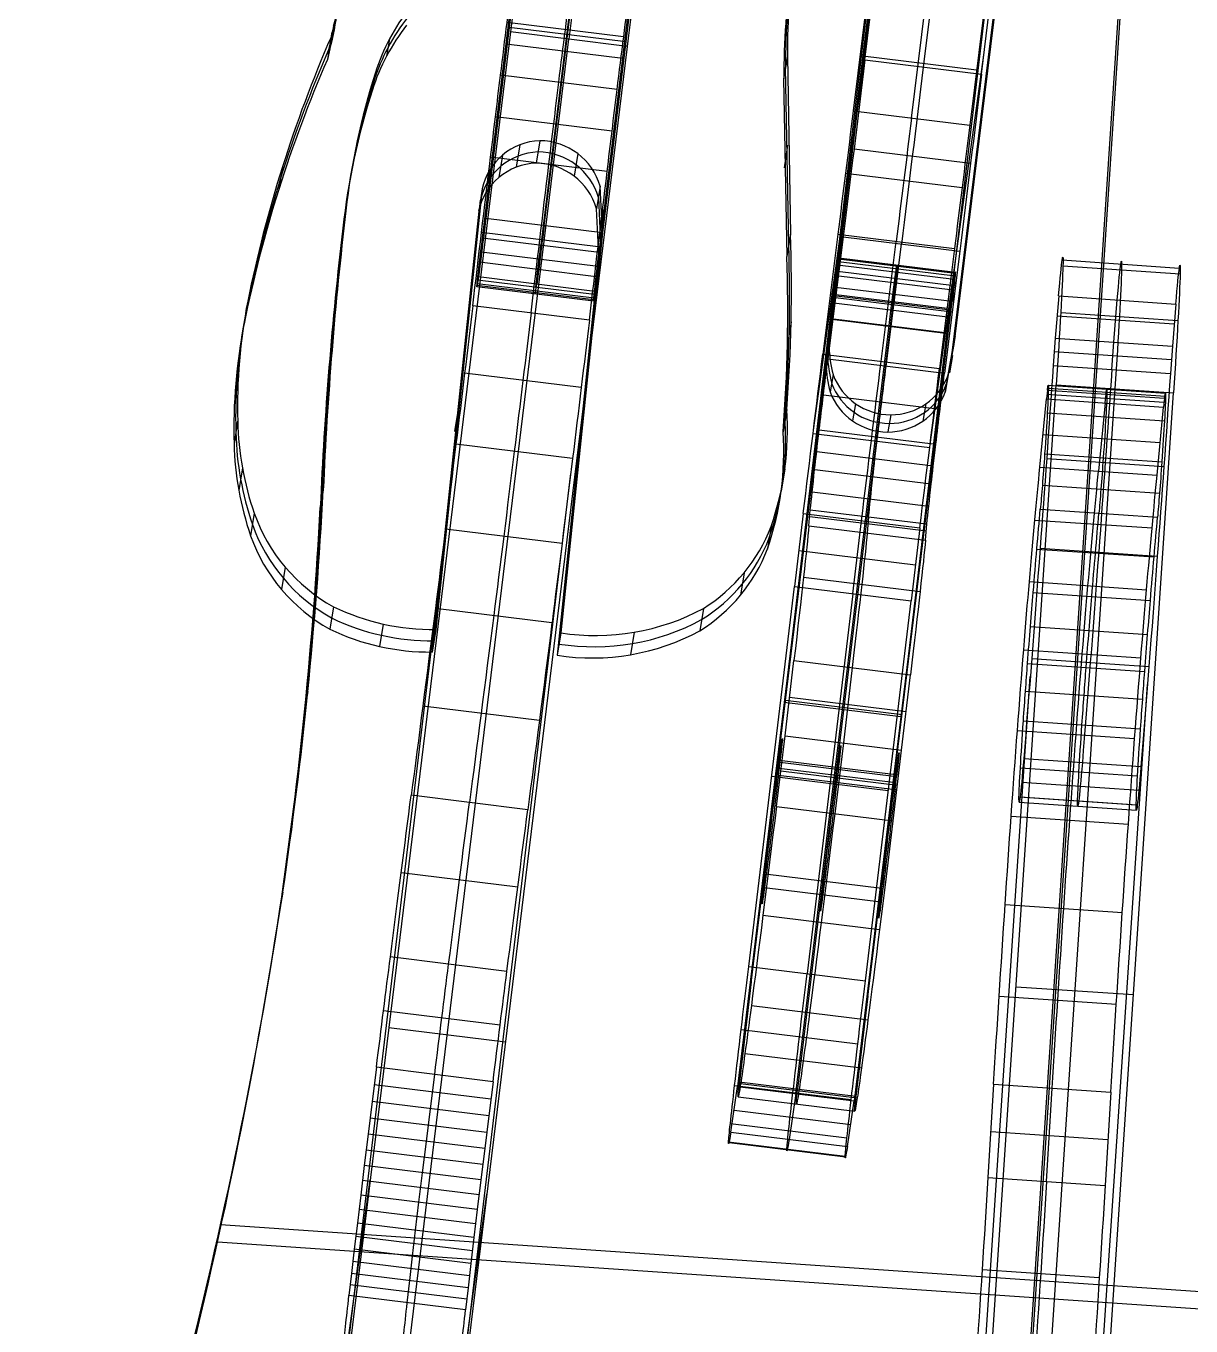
# Model space of a CAD drawing. Extents: x 14 to 133, y -39 to 144.
# Drawn here: x 54.69 to 74.52, y 70.88 to 93.02 of the extents above; entities that cross this region are included whole.
import ezdxf

# ---------------------------------------------------------------- set-up
doc = ezdxf.new("R2010")
doc.units = 0
doc.header["$MEASUREMENT"] = 0
doc.layers.add('LAYER_1', color=255, linetype='CONTINUOUS')

msp = doc.modelspace()

# ---------------------------------------------------------------- linework, layer by layer
at = {"layer": 'LAYER_1', "color": 9}
for p, q in [((63.313, 96.261, 64.83), (62.518, 89.743, 66.016)), ((63.313, 96.261, 64.83), (62.518, 89.743, 66.016)), ((63.51, 89.62, 66.009), (64.306, 96.139, 64.822)), ((62.461, 89.409, 63.945), (63.268, 96.021, 62.73)), ((62.461, 89.409, 63.945), (63.268, 96.021, 62.73)), ((64.26, 95.899, 62.723), (63.454, 89.287, 63.937)), ((65.298, 96.016, 64.815), (64.503, 89.498, 66.001)), ((65.298, 96.016, 64.815), (64.503, 89.498, 66.001)), ((64.446, 89.164, 63.93), (65.253, 95.776, 62.715)), ((64.446, 89.164, 63.93), (65.253, 95.776, 62.715)), ((69.294, 95.777, 64.617), (67.716, 82.476, 71.454)), ((71.279, 95.534, 64.602), (69.701, 82.233, 71.439)), ((71.643, 67.837, 75.604), (73.44, 95.057, 71.512)), ((68.971, 92.442, 75.789), (69.253, 94.773, 75.269)), ((68.971, 92.442, 75.789), (69.253, 94.773, 75.269)), ((71.592, 67.543, 73.626), (73.388, 94.763, 69.534)), ((70.246, 94.651, 75.261), (69.964, 92.32, 75.782)), ((71.343, 94.604, 70.622), (70.484, 87.599, 71.686)), ((70.51, 87.746, 72.674), (71.369, 94.751, 71.611)), ((70.51, 87.746, 72.674), (71.369, 94.751, 71.611)), ((69.183, 94.427, 71.716), (68.406, 88.026, 72.687)), ((69.183, 94.427, 71.716), (68.406, 88.026, 72.687)), ((70.458, 87.452, 70.697), (71.317, 94.457, 69.633)), ((70.458, 87.452, 70.697), (71.317, 94.457, 69.633)), ((70.957, 92.199, 75.774), (71.238, 94.53, 75.253)), ((70.957, 92.199, 75.774), (71.238, 94.53, 75.253)), ((69.132, 94.134, 69.738), (68.355, 87.732, 70.71)), ((69.132, 94.134, 69.738), (68.355, 87.732, 70.71)), ((68.38, 87.879, 71.699), (69.158, 94.28, 70.727)), ((69.003, 93.457, 63.832), (68.773, 91.575, 63.855)), ((69.003, 93.457, 63.832), (68.773, 91.575, 63.855)), ((69.765, 91.453, 63.847), (69.996, 93.335, 63.824)), ((70.988, 93.213, 63.817), (70.758, 91.332, 63.839)), ((70.988, 93.213, 63.817), (70.758, 91.332, 63.839)), ((59.926, 93.015, 65.461), (59.863, 92.633, 63.499)), ((59.926, 93.015, 65.461), (59.863, 92.633, 63.499)), ((59.926, 93.015, 65.461), (59.883, 92.833, 65.498)), ((59.926, 93.015, 65.461), (59.883, 92.833, 65.498)), ((64.864, 92.836, 59.374), (62.879, 93.081, 59.389)), ((62.916, 93.002, 65.423), (64.901, 92.757, 65.408)), ((62.939, 92.919, 69.785), (58.795, 59.003, 75.228)), ((62.939, 92.919, 69.785), (58.795, 59.003, 75.228)), ((59.787, 58.881, 75.22), (63.931, 92.797, 69.778)), ((59.883, 92.833, 65.498), (59.821, 92.451, 63.535)), ((59.883, 92.833, 65.498), (59.821, 92.451, 63.535)), ((59.842, 92.542, 63.517), (59.904, 92.924, 65.479)), ((59.852, 92.642, 64.517), (59.894, 92.824, 64.48)), ((60.879, 92.803, 72.173), (60.828, 92.509, 70.195)), ((64.924, 92.674, 69.77), (62.939, 92.919, 69.785)), ((64.924, 92.674, 69.77), (62.939, 92.919, 69.785)), ((68.096, 86.139, 62.531), (69.016, 92.811, 75.723)), ((59.863, 92.633, 63.499), (59.821, 92.451, 63.535)), ((59.863, 92.633, 63.499), (59.821, 92.451, 63.535)), ((64.924, 92.674, 69.77), (60.78, 58.758, 75.212)), ((64.924, 92.674, 69.77), (60.78, 58.758, 75.212)), ((62.864, 92.715, 63.338), (64.849, 92.47, 63.322)), ((70.081, 85.896, 62.516), (71.001, 92.567, 75.707)), ((67.651, 92.503, 65.316), (67.588, 92.121, 63.354)), ((67.651, 92.503, 65.316), (67.588, 92.121, 63.354)), ((67.651, 92.503, 65.316), (67.706, 89.478, 65.904)), ((67.651, 92.503, 65.316), (67.706, 89.478, 65.904)), ((68.888, 92.516, 63.843), (70.873, 92.273, 63.828)), ((68.971, 92.442, 75.789), (70.957, 92.199, 75.774)), ((68.971, 92.442, 75.789), (70.957, 92.199, 75.774)), ((60.637, 92.229, 72.265), (60.586, 91.935, 70.287)), ((60.637, 92.229, 72.265), (60.586, 91.935, 70.287)), ((64.753, 91.939, 59.299), (62.768, 92.184, 59.314)), ((64.753, 91.939, 59.299), (62.768, 92.184, 59.314)), ((67.588, 92.121, 63.354), (67.644, 89.096, 63.942)), ((67.588, 92.121, 63.354), (67.644, 89.096, 63.942)), ((67.675, 89.287, 64.923), (67.62, 92.312, 64.335)), ((64.667, 91.231, 59.43), (62.682, 91.476, 59.445)), ((68.773, 91.575, 63.855), (70.758, 91.332, 63.839)), ((68.773, 91.575, 63.855), (70.758, 91.332, 63.839)), ((68.743, 90.933, 70.224), (68.795, 91.227, 72.202)), ((70.888, 90.955, 70.165), (70.939, 91.248, 72.143)), ((60.326, 91.064, 72.446), (60.275, 90.77, 70.468)), ((63.098, 90.996, 65.754), (63.036, 90.614, 63.792)), ((63.436, 91.067, 65.729), (63.373, 90.685, 63.767)), ((63.436, 91.067, 65.729), (63.373, 90.685, 63.767)), ((67.656, 90.99, 65.611), (67.594, 90.608, 63.648)), ((64.583, 90.544, 59.646), (62.599, 90.789, 59.661)), ((64.583, 90.544, 59.646), (62.599, 90.789, 59.661)), ((62.803, 90.822, 65.797), (62.741, 90.44, 63.835)), ((62.803, 90.822, 65.797), (62.741, 90.44, 63.835)), ((64.082, 90.848, 65.752), (64.02, 90.465, 63.789)), ((68.786, 90.926, 75.862), (70.771, 90.683, 75.846)), ((59.055, 90.62, 65.955), (58.993, 90.238, 63.993)), ((62.582, 90.563, 65.855), (62.52, 90.181, 63.892)), ((68.641, 90.515, 63.658), (70.626, 90.271, 63.643)), ((62.458, 90.248, 65.92), (61.665, 82.742, 67.408)), ((62.458, 90.248, 65.92), (61.665, 82.742, 67.408)), ((62.458, 90.248, 65.92), (62.396, 89.865, 63.958)), ((62.458, 90.248, 65.92), (62.396, 89.865, 63.958)), ((64.465, 90.291, 65.848), (64.403, 89.908, 63.886)), ((64.465, 90.291, 65.848), (64.403, 89.908, 63.886)), ((64.503, 89.498, 66.001), (64.465, 90.291, 65.848)), ((64.503, 89.498, 66.001), (64.465, 90.291, 65.848)), ((61.634, 82.551, 66.427), (62.427, 90.056, 64.939)), ((64.441, 89.115, 64.039), (64.403, 89.908, 63.886)), ((64.441, 89.115, 64.039), (64.403, 89.908, 63.886)), ((64.434, 90.099, 64.867), (64.472, 89.307, 65.02)), ((64.52, 89.896, 65.923), (64.458, 89.513, 63.961)), ((60.136, 89.874, 72.628), (60.084, 89.58, 70.65)), ((60.136, 89.874, 72.628), (60.084, 89.58, 70.65)), ((62.396, 89.865, 63.958), (61.603, 82.36, 65.446)), ((62.396, 89.865, 63.958), (61.603, 82.36, 65.446)), ((64.503, 89.498, 66.001), (62.518, 89.743, 66.016)), ((64.503, 89.498, 66.001), (62.518, 89.743, 66.016)), ((64.429, 89.258, 60.191), (62.444, 89.503, 60.206)), ((64.503, 89.498, 66.001), (63.793, 82.687, 67.351)), ((64.503, 89.498, 66.001), (63.793, 82.687, 67.351)), ((64.503, 89.498, 66.001), (64.441, 89.115, 64.039)), ((64.503, 89.498, 66.001), (64.441, 89.115, 64.039)), ((67.706, 89.478, 65.904), (67.644, 89.096, 63.942)), ((67.706, 89.478, 65.904), (67.644, 89.096, 63.942)), ((68.511, 89.474, 63.375), (68.256, 87.43, 62.761)), ((68.511, 89.474, 63.375), (68.256, 87.43, 62.761)), ((68.511, 89.474, 63.375), (70.496, 89.23, 63.36)), ((68.511, 89.474, 63.375), (70.496, 89.23, 63.36)), ((64.446, 89.164, 63.93), (62.461, 89.409, 63.945)), ((64.446, 89.164, 63.93), (62.461, 89.409, 63.945)), ((63.762, 82.495, 66.37), (64.472, 89.307, 65.02)), ((68.601, 89.428, 75.62), (68.341, 87.352, 75)), ((68.601, 89.428, 75.62), (68.341, 87.352, 75)), ((68.601, 89.428, 75.62), (70.586, 89.185, 75.604)), ((68.601, 89.428, 75.62), (70.586, 89.185, 75.604)), ((69.249, 87.308, 62.753), (69.504, 89.352, 63.367)), ((69.334, 87.23, 74.992), (69.593, 89.306, 75.612)), ((70.496, 89.23, 63.36), (70.241, 87.186, 62.746)), ((70.496, 89.23, 63.36), (70.241, 87.186, 62.746)), ((64.396, 88.751, 64.079), (62.411, 88.996, 64.094)), ((64.431, 88.923, 65.905), (62.446, 89.168, 65.921)), ((64.441, 89.115, 64.039), (63.731, 82.304, 65.389)), ((64.441, 89.115, 64.039), (63.731, 82.304, 65.389)), ((68.521, 89.009, 72.009), (70.506, 88.766, 71.994)), ((68.521, 89.009, 72.009), (70.506, 88.766, 71.994)), ((68.522, 89.055, 71.4), (70.507, 88.811, 71.385)), ((68.522, 89.055, 71.4), (70.507, 88.811, 71.385)), ((68.527, 89.074, 71.708), (70.512, 88.831, 71.693)), ((70.586, 89.185, 75.604), (70.326, 87.108, 74.984)), ((70.586, 89.185, 75.604), (70.326, 87.108, 74.984)), ((72.329, 89.036, 69.127), (74.324, 88.899, 69.096)), ((68.504, 88.844, 72.332), (70.489, 88.601, 72.317)), ((68.507, 88.951, 71.11), (70.492, 88.708, 71.095)), ((72.343, 88.937, 70.404), (74.338, 88.8, 70.373)), ((72.343, 88.937, 70.404), (74.338, 88.8, 70.373)), ((62.391, 88.747, 65.514), (62.367, 88.581, 64.971)), ((62.391, 88.747, 65.514), (62.367, 88.581, 64.971)), ((62.367, 88.581, 64.971), (62.376, 88.691, 64.413)), ((62.367, 88.581, 64.971), (62.376, 88.691, 64.413)), ((64.352, 88.357, 64.67), (62.367, 88.602, 64.685)), ((64.352, 88.336, 64.956), (62.367, 88.581, 64.971)), ((64.352, 88.336, 64.956), (62.367, 88.581, 64.971)), ((64.36, 88.386, 65.238), (62.375, 88.631, 65.253)), ((64.361, 88.446, 64.398), (62.376, 88.691, 64.413)), ((64.361, 88.446, 64.398), (62.376, 88.691, 64.413)), ((64.376, 88.502, 65.499), (62.391, 88.747, 65.514)), ((64.376, 88.502, 65.499), (62.391, 88.747, 65.514)), ((63.359, 88.459, 64.963), (63.384, 88.625, 65.506)), ((63.368, 88.569, 64.406), (63.359, 88.459, 64.963)), ((68.406, 88.026, 72.687), (68.473, 88.575, 72.574)), ((68.406, 88.026, 72.687), (68.473, 88.575, 72.574)), ((68.473, 88.575, 72.574), (70.458, 88.332, 72.558)), ((68.473, 88.575, 72.574), (70.458, 88.332, 72.558)), ((68.483, 88.772, 70.86), (70.468, 88.529, 70.845)), ((68.483, 88.772, 70.86), (70.468, 88.529, 70.845)), ((58.464, 88.334, 66.42), (58.402, 87.951, 64.458)), ((58.464, 88.334, 66.42), (58.402, 87.951, 64.458)), ((64.376, 88.502, 65.499), (64.352, 88.336, 64.956)), ((64.376, 88.502, 65.499), (64.352, 88.336, 64.956)), ((64.352, 88.336, 64.956), (64.361, 88.446, 64.398)), ((64.352, 88.336, 64.956), (64.361, 88.446, 64.398)), ((68.384, 88.457, 63.05), (70.369, 88.214, 63.034)), ((68.44, 88.43, 70.649), (70.425, 88.187, 70.634)), ((68.472, 88.397, 75.286), (70.457, 88.154, 75.271)), ((69.465, 88.454, 72.566), (69.399, 87.904, 72.68)), ((70.391, 87.783, 72.672), (70.458, 88.332, 72.558)), ((70.391, 87.783, 72.672), (70.458, 88.332, 72.558)), ((72.27, 88.423, 68.004), (72.212, 87.705, 67.487)), ((72.27, 88.423, 68.004), (72.212, 87.705, 67.487)), ((72.27, 88.423, 68.004), (74.265, 88.286, 67.973)), ((72.27, 88.423, 68.004), (74.265, 88.286, 67.973)), ((73.21, 87.637, 67.471), (73.267, 88.355, 67.988)), ((64.28, 88.012, 60.824), (62.295, 88.257, 60.84)), ((64.28, 88.012, 60.824), (62.295, 88.257, 60.84)), ((68.44, 88.305, 72.651), (70.425, 88.062, 72.635)), ((72.306, 88.141, 71.493), (74.301, 88.004, 71.462)), ((74.265, 88.286, 67.973), (74.208, 87.569, 67.455)), ((74.265, 88.286, 67.973), (74.208, 87.569, 67.455)), ((68.391, 88.042, 70.548), (66.804, 74.96, 72.677)), ((68.391, 88.042, 70.548), (66.804, 74.96, 72.677)), ((66.83, 75.041, 74.658), (68.406, 88.026, 72.687)), ((66.83, 75.041, 74.658), (68.406, 88.026, 72.687)), ((67.715, 87.983, 66.195), (67.653, 87.601, 64.233)), ((67.797, 74.839, 72.669), (69.384, 87.92, 70.54)), ((69.399, 87.904, 72.68), (67.822, 74.919, 74.65)), ((68.406, 88.026, 72.687), (68.355, 87.732, 70.71)), ((68.406, 88.026, 72.687), (68.355, 87.732, 70.71)), ((68.391, 88.042, 70.548), (70.377, 87.798, 70.533)), ((68.391, 88.042, 70.548), (70.377, 87.798, 70.533)), ((68.406, 88.026, 72.687), (70.391, 87.783, 72.672)), ((68.406, 88.026, 72.687), (70.391, 87.783, 72.672)), ((72.242, 88.084, 67.717), (74.237, 87.948, 67.686)), ((70.377, 87.798, 70.533), (68.79, 74.717, 72.662)), ((70.377, 87.798, 70.533), (68.79, 74.717, 72.662)), ((68.815, 74.798, 74.643), (70.391, 87.783, 72.672)), ((68.815, 74.798, 74.643), (70.391, 87.783, 72.672)), ((70.389, 87.079, 72.777), (70.51, 87.746, 72.674)), ((70.389, 87.079, 72.777), (70.51, 87.746, 72.674)), ((70.51, 87.746, 72.674), (70.458, 87.452, 70.697)), ((70.51, 87.746, 72.674), (70.458, 87.452, 70.697)), ((72.212, 87.705, 67.487), (72.178, 87.24, 67.289)), ((72.212, 87.705, 67.487), (72.178, 87.24, 67.289)), ((72.212, 87.705, 67.487), (74.208, 87.569, 67.455)), ((72.212, 87.705, 67.487), (74.208, 87.569, 67.455)), ((59.899, 87.498, 72.987), (59.848, 87.205, 71.009)), ((68.361, 87.553, 72.759), (68.31, 87.26, 70.781)), ((70.337, 86.785, 70.799), (70.458, 87.452, 70.697)), ((70.337, 86.785, 70.799), (70.458, 87.452, 70.697)), ((70.484, 87.599, 71.686), (70.363, 86.932, 71.788)), ((74.19, 87.336, 67.356), (72.195, 87.472, 67.388)), ((73.175, 87.172, 67.273), (73.21, 87.637, 67.471)), ((74.208, 87.569, 67.455), (74.173, 87.104, 67.257)), ((74.208, 87.569, 67.455), (74.173, 87.104, 67.257)), ((58.322, 87.317, 66.622), (58.26, 86.934, 64.66)), ((68.256, 87.43, 62.761), (70.241, 87.186, 62.746)), ((68.256, 87.43, 62.761), (70.241, 87.186, 62.746)), ((68.341, 87.352, 75), (70.326, 87.108, 74.984)), ((68.341, 87.352, 75), (70.326, 87.108, 74.984)), ((70.463, 87.41, 72.726), (70.412, 87.116, 70.748)), ((72.178, 87.24, 67.289), (74.173, 87.104, 67.257)), ((72.178, 87.24, 67.289), (74.173, 87.104, 67.257)), ((64.142, 86.863, 61.275), (62.157, 87.108, 61.29)), ((68.431, 87.083, 72.827), (68.38, 86.789, 70.849)), ((68.431, 87.083, 72.827), (68.38, 86.789, 70.849)), ((70.389, 87.079, 72.777), (70.337, 86.785, 70.799)), ((70.389, 87.079, 72.777), (70.337, 86.785, 70.799)), ((70.863, 66.415, 74.19), (72.23, 86.908, 72.036)), ((70.863, 66.415, 74.19), (72.23, 86.908, 72.036)), ((73.227, 86.84, 72.021), (71.861, 66.346, 74.175)), ((72.078, 86.82, 62.812), (72.062, 86.669, 62.441)), ((72.078, 86.82, 62.812), (72.062, 86.669, 62.441)), ((72.078, 86.82, 62.812), (74.073, 86.684, 62.781)), ((72.078, 86.82, 62.812), (74.073, 86.684, 62.781)), ((72.091, 86.905, 63.282), (74.086, 86.769, 63.25)), ((72.095, 86.854, 63.756), (74.09, 86.717, 63.725)), ((72.095, 86.854, 63.756), (74.09, 86.717, 63.725)), ((72.23, 86.908, 72.036), (74.225, 86.771, 72.005)), ((72.23, 86.908, 72.036), (74.225, 86.771, 72.005)), ((68.266, 86.738, 74.948), (70.251, 86.495, 74.933)), ((68.812, 86.589, 72.89), (68.761, 86.295, 70.913)), ((70.009, 86.586, 72.86), (69.957, 86.293, 70.882)), ((71.95, 85.505, 60.42), (72.062, 86.669, 62.441)), ((71.95, 85.505, 60.42), (72.062, 86.669, 62.441)), ((72.062, 86.669, 62.441), (74.057, 86.532, 62.41)), ((72.062, 86.669, 62.441), (74.057, 86.532, 62.41)), ((74.065, 86.608, 62.595), (72.07, 86.745, 62.627)), ((72.858, 66.278, 74.159), (74.225, 86.771, 72.005)), ((72.858, 66.278, 74.159), (74.225, 86.771, 72.005)), ((73.059, 86.601, 62.426), (72.948, 85.437, 60.404)), ((73.059, 86.601, 62.426), (73.076, 86.752, 62.796)), ((74.073, 86.684, 62.781), (74.057, 86.532, 62.41)), ((74.073, 86.684, 62.781), (74.057, 86.532, 62.41)), ((62.049, 86.496, 66.664), (61.986, 86.114, 64.702)), ((67.641, 86.49, 66.488), (67.579, 86.108, 64.526)), ((67.641, 86.49, 66.488), (67.579, 86.108, 64.526)), ((69.411, 86.401, 72.903), (69.359, 86.107, 70.925)), ((69.411, 86.401, 72.903), (69.359, 86.107, 70.925)), ((72.076, 86.435, 64.355), (74.071, 86.299, 64.324)), ((73.945, 85.369, 60.389), (74.057, 86.532, 62.41)), ((73.945, 85.369, 60.389), (74.057, 86.532, 62.41)), ((58.293, 86.29, 66.823), (58.231, 85.907, 64.861)), ((58.293, 86.29, 66.823), (58.231, 85.907, 64.861)), ((68.194, 86.145, 75.113), (70.179, 85.902, 75.098)), ((68.194, 86.145, 75.113), (70.179, 85.902, 75.098)), ((63.994, 85.653, 61.516), (62.009, 85.898, 61.531)), ((63.994, 85.653, 61.516), (62.009, 85.898, 61.531)), ((64.086, 85.71, 64.714), (64.148, 86.092, 66.676)), ((68.089, 86.083, 62.526), (70.074, 85.84, 62.511)), ((72.005, 86.062, 61.445), (74, 85.925, 61.414)), ((68.151, 85.773, 75.393), (70.136, 85.53, 75.377)), ((72.032, 85.735, 64.562), (74.027, 85.599, 64.53)), ((72.032, 85.735, 64.562), (74.027, 85.599, 64.53)), ((58.374, 85.496, 66.976), (58.312, 85.113, 65.013)), ((58.988, 60.581, 74.976), (61.978, 85.647, 61.541)), ((67.607, 85.48, 66.686), (67.545, 85.098, 64.724)), ((68.116, 85.466, 75.744), (70.101, 85.223, 75.728)), ((68.116, 85.466, 75.744), (70.101, 85.223, 75.728)), ((71.95, 85.505, 60.42), (73.945, 85.369, 60.389)), ((71.95, 85.505, 60.42), (73.945, 85.369, 60.389)), ((72.066, 85.656, 67.075), (74.061, 85.52, 67.043)), ((60.972, 60.336, 74.961), (63.963, 85.402, 61.526)), ((59.751, 85.115, 73.345), (59.699, 84.821, 71.367)), ((59.751, 85.115, 73.345), (59.699, 84.821, 71.367)), ((68.074, 85.087, 76.35), (70.059, 84.844, 76.335)), ((71.992, 85.202, 64.372), (73.987, 85.065, 64.341)), ((71.958, 84.791, 63.982), (73.953, 84.655, 63.95)), ((71.958, 84.791, 63.982), (73.953, 84.655, 63.95)), ((58.576, 84.722, 67.12), (58.514, 84.34, 65.158)), ((58.576, 84.722, 67.12), (58.514, 84.34, 65.158)), ((67.922, 84.716, 62.546), (67.772, 83.475, 62.841)), ((67.922, 84.716, 62.546), (67.772, 83.475, 62.841)), ((67.922, 84.716, 62.546), (69.907, 84.473, 62.531)), ((67.922, 84.716, 62.546), (69.907, 84.473, 62.531)), ((68.018, 84.507, 78.294), (68.042, 84.783, 76.998)), ((68.018, 84.507, 78.294), (68.042, 84.783, 76.998)), ((68.033, 84.668, 77.651), (70.018, 84.425, 77.636)), ((68.042, 84.783, 76.998), (70.027, 84.54, 76.982)), ((68.042, 84.783, 76.998), (70.027, 84.54, 76.982)), ((68.764, 83.353, 62.833), (68.914, 84.594, 62.539)), ((69.035, 84.661, 76.99), (69.011, 84.385, 78.286)), ((71.865, 84.608, 58.91), (73.86, 84.472, 58.878)), ((63.815, 84.206, 61.389), (61.83, 84.451, 61.404)), ((67.374, 84.497, 66.885), (67.312, 84.114, 64.923)), ((67.374, 84.497, 66.885), (67.312, 84.114, 64.923)), ((68.018, 84.507, 78.294), (70.003, 84.263, 78.278)), ((68.018, 84.507, 78.294), (70.003, 84.263, 78.278)), ((69.907, 84.473, 62.531), (69.757, 83.232, 62.825)), ((69.907, 84.473, 62.531), (69.757, 83.232, 62.825)), ((70.003, 84.263, 78.278), (70.027, 84.54, 76.982)), ((70.003, 84.263, 78.278), (70.027, 84.54, 76.982)), ((71.954, 84.131, 66.597), (73.949, 83.994, 66.565)), ((71.954, 84.131, 66.597), (73.949, 83.994, 66.565)), ((67.846, 84.088, 62.663), (69.831, 83.845, 62.647)), ((71.899, 84.114, 63.179), (73.894, 83.978, 63.147)), ((59.102, 83.806, 67.282), (59.04, 83.424, 65.32)), ((66.913, 83.708, 67.053), (66.851, 83.326, 65.091)), ((66.994, 77.007, 64.79), (67.772, 83.475, 62.841)), ((66.994, 77.007, 64.79), (67.772, 83.475, 62.841)), ((67.772, 83.475, 62.841), (69.757, 83.232, 62.825)), ((67.772, 83.475, 62.841), (69.757, 83.232, 62.825)), ((67.926, 83.633, 80.186), (69.911, 83.39, 80.17)), ((71.771, 83.558, 57.502), (73.766, 83.421, 57.471)), ((71.771, 83.558, 57.502), (73.766, 83.421, 57.471)), ((68.764, 83.353, 62.833), (67.987, 76.885, 64.782)), ((71.836, 83.373, 62.435), (73.832, 83.237, 62.404)), ((71.836, 83.373, 62.435), (73.832, 83.237, 62.404)), ((59.923, 83.131, 67.387), (59.861, 82.748, 65.425)), ((59.923, 83.131, 67.387), (59.861, 82.748, 65.425)), ((63.644, 82.857, 60.845), (61.659, 83.102, 60.86)), ((63.644, 82.857, 60.845), (61.659, 83.102, 60.86)), ((66.223, 83.103, 67.193), (66.161, 82.721, 65.231)), ((66.223, 83.103, 67.193), (66.161, 82.721, 65.231)), ((68.979, 76.763, 64.775), (69.757, 83.232, 62.825)), ((68.979, 76.763, 64.775), (69.757, 83.232, 62.825)), ((60.771, 82.837, 67.418), (60.709, 82.454, 65.456)), ((71.79, 82.797, 61.971), (73.785, 82.661, 61.939)), ((61.665, 82.742, 67.408), (61.603, 82.36, 65.446)), ((61.665, 82.742, 67.408), (61.603, 82.36, 65.446)), ((63.793, 82.687, 67.351), (63.731, 82.304, 65.389)), ((63.793, 82.687, 67.351), (63.731, 82.304, 65.389)), ((65.045, 82.696, 67.31), (64.983, 82.314, 65.348)), ((71.674, 82.396, 56.414), (73.669, 82.259, 56.383)), ((67.611, 80.934, 82.253), (67.764, 82.216, 81.708)), ((67.611, 80.934, 82.253), (67.764, 82.216, 81.708)), ((67.764, 82.216, 81.708), (69.749, 81.973, 81.692)), ((67.764, 82.216, 81.708), (69.749, 81.973, 81.692)), ((71.74, 82.167, 61.583), (73.736, 82.03, 61.552)), ((71.74, 82.167, 61.583), (73.736, 82.03, 61.552)), ((71.811, 82.251, 65.683), (73.806, 82.114, 65.651)), ((66.96, 9.858, 71.863), (71.787, 81.944, 65.495)), ((68.756, 82.095, 81.7), (68.604, 80.813, 82.245)), ((69.596, 80.691, 82.238), (69.749, 81.973, 81.692)), ((69.596, 80.691, 82.238), (69.749, 81.973, 81.692)), ((68.955, 9.722, 71.831), (73.782, 81.808, 65.464)), ((71.705, 81.692, 61.394), (73.7, 81.555, 61.363)), ((59.487, 81.686, 73.861), (59.436, 81.392, 71.884)), ((69.583, 81.258, 71.597), (67.598, 81.501, 71.613)), ((69.603, 81.29, 73.657), (67.618, 81.534, 73.673)), ((67.689, 81.589, 82.014), (69.675, 81.346, 81.998)), ((63.43, 81.192, 59.686), (61.445, 81.437, 59.701)), ((71.669, 81.189, 61.304), (73.664, 81.052, 61.272)), ((71.669, 81.189, 61.304), (73.664, 81.052, 61.272)), ((67.465, 79.728, 82.47), (67.611, 80.934, 82.253)), ((67.465, 79.728, 82.47), (67.611, 80.934, 82.253)), ((67.611, 80.934, 82.253), (69.596, 80.691, 82.238)), ((67.611, 80.934, 82.253), (69.596, 80.691, 82.238)), ((68.604, 80.813, 82.245), (68.457, 79.606, 82.462)), ((71.568, 81.022, 55.61), (73.563, 80.886, 55.578)), ((71.568, 81.022, 55.61), (73.563, 80.886, 55.578)), ((69.45, 79.484, 82.455), (69.596, 80.691, 82.238)), ((69.45, 79.484, 82.455), (69.596, 80.691, 82.238)), ((67.5, 80.265, 78.579), (67.526, 80.485, 78.394)), ((67.5, 80.265, 78.579), (67.526, 80.485, 78.394)), ((69.498, 80.131, 78.471), (67.513, 80.375, 78.487)), ((67.515, 80.517, 76.439), (69.5, 80.274, 76.423)), ((67.526, 80.485, 78.394), (69.511, 80.242, 78.379)), ((67.526, 80.485, 78.394), (69.511, 80.242, 78.379)), ((68.519, 80.363, 78.387), (68.493, 80.143, 78.571)), ((71.618, 80.388, 61.528), (73.613, 80.252, 61.496)), ((71.675, 80.548, 64.469), (73.671, 80.411, 64.438)), ((71.675, 80.548, 64.469), (73.671, 80.411, 64.438)), ((69.368, 79.998, 63.8), (67.383, 80.241, 63.815)), ((67.5, 80.265, 78.579), (69.485, 80.021, 78.563)), ((67.5, 80.265, 78.579), (69.485, 80.021, 78.563)), ((67.539, 80.337, 82.398), (69.524, 80.094, 82.382)), ((69.485, 80.021, 78.563), (69.511, 80.242, 78.379)), ((69.485, 80.021, 78.563), (69.511, 80.242, 78.379)), ((71.64, 80.146, 63.995), (73.636, 80.01, 63.964)), ((63.232, 79.675, 58.336), (61.247, 79.92, 58.352)), ((63.232, 79.675, 58.336), (61.247, 79.92, 58.352)), ((67.465, 79.728, 82.47), (69.45, 79.484, 82.455)), ((67.465, 79.728, 82.47), (69.45, 79.484, 82.455)), ((71.595, 79.893, 62.197), (73.59, 79.756, 62.165)), ((71.595, 79.893, 62.197), (73.59, 79.756, 62.165)), ((71.598, 79.805, 62.813), (73.594, 79.669, 62.781)), ((71.614, 79.892, 63.428), (73.609, 79.755, 63.397)), ((71.614, 79.892, 63.428), (73.609, 79.755, 63.397)), ((71.462, 79.566, 55.223), (73.457, 79.429, 55.192)), ((63.061, 78.356, 57.252), (61.076, 78.601, 57.267)), ((67.276, 78.58, 76.309), (69.261, 78.337, 76.294)), ((67.276, 78.58, 76.309), (69.261, 78.337, 76.294)), ((59.062, 78.273, 74.38), (59.011, 77.979, 72.402)), ((59.062, 78.273, 74.38), (59.011, 77.979, 72.402)), ((67.263, 78.351, 78.251), (69.248, 78.108, 78.236)), ((71.359, 78.059, 55.191), (73.354, 77.922, 55.159)), ((71.359, 78.059, 55.191), (73.354, 77.922, 55.159)), ((67.236, 77.878, 82.16), (69.221, 77.635, 82.145)), ((62.877, 76.922, 56.329), (60.892, 77.167, 56.345)), ((62.877, 76.922, 56.329), (60.892, 77.167, 56.345)), ((66.994, 77.007, 64.79), (68.979, 76.763, 64.775)), ((66.994, 77.007, 64.79), (68.979, 76.763, 64.775)), ((67.037, 76.745, 74.399), (66.817, 74.892, 75.352)), ((71.546, 76.661, 73.114), (73.542, 76.525, 73.083)), ((69.022, 76.502, 74.384), (68.802, 74.649, 75.336)), ((71.257, 76.499, 55.487), (73.252, 76.363, 55.456)), ((62.761, 76.007, 55.914), (60.776, 76.252, 55.929)), ((67.039, 76.339, 81.083), (69.024, 76.096, 81.067)), ((67.039, 76.339, 81.083), (69.024, 76.096, 81.067)), ((62.852, 75.717, 72.499), (60.867, 75.962, 72.514)), ((66.865, 75.93, 65.184), (68.85, 75.687, 65.169)), ((66.929, 75.522, 79.912), (68.915, 75.279, 79.897)), ((60.655, 75.288, 55.647), (60.583, 74.706, 55.57)), ((60.655, 75.288, 55.647), (60.583, 74.706, 55.57)), ((62.64, 75.043, 55.632), (60.655, 75.288, 55.647)), ((62.64, 75.043, 55.632), (60.655, 75.288, 55.647)), ((61.575, 74.583, 55.563), (61.647, 75.166, 55.639)), ((60.619, 74.997, 55.609), (62.604, 74.752, 55.593)), ((62.64, 75.043, 55.632), (62.567, 74.461, 55.555)), ((62.64, 75.043, 55.632), (62.567, 74.461, 55.555)), ((66.688, 74.181, 69.996), (66.804, 74.96, 72.677)), ((66.688, 74.181, 69.996), (66.804, 74.96, 72.677)), ((66.754, 74.98, 65.83), (68.739, 74.737, 65.814)), ((66.754, 74.98, 65.83), (68.739, 74.737, 65.814)), ((66.804, 74.96, 72.677), (68.79, 74.717, 72.662)), ((66.804, 74.96, 72.677), (68.79, 74.717, 72.662)), ((66.83, 75.041, 74.658), (68.815, 74.798, 74.643)), ((66.83, 75.041, 74.658), (68.815, 74.798, 74.643)), ((66.856, 75.012, 78.578), (68.842, 74.768, 78.562)), ((66.856, 75.012, 78.578), (68.842, 74.768, 78.562)), ((67.797, 74.839, 72.669), (67.681, 74.06, 69.988)), ((71.162, 74.999, 56.009), (71.066, 73.409, 56.775)), ((71.162, 74.999, 56.009), (71.066, 73.409, 56.775)), ((71.162, 74.999, 56.009), (73.157, 74.863, 55.978)), ((71.162, 74.999, 56.009), (73.157, 74.863, 55.978)), ((72.063, 73.341, 56.759), (72.16, 74.931, 55.994)), ((73.157, 74.863, 55.978), (73.061, 73.273, 56.743)), ((73.157, 74.863, 55.978), (73.061, 73.273, 56.743)), ((60.583, 74.706, 55.57), (60.514, 74.148, 55.572)), ((60.583, 74.706, 55.57), (60.514, 74.148, 55.572)), ((62.567, 74.461, 55.555), (60.583, 74.706, 55.57)), ((62.567, 74.461, 55.555), (60.583, 74.706, 55.57)), ((66.813, 74.783, 76.616), (68.798, 74.54, 76.601)), ((68.673, 73.938, 69.98), (68.79, 74.717, 72.662)), ((68.673, 73.938, 69.98), (68.79, 74.717, 72.662)), ((60.548, 74.427, 55.571), (62.533, 74.182, 55.556)), ((61.506, 74.025, 55.564), (61.575, 74.583, 55.563)), ((62.567, 74.461, 55.555), (62.499, 73.903, 55.557)), ((62.567, 74.461, 55.555), (62.499, 73.903, 55.557)), ((66.745, 74.556, 71.341), (68.73, 74.313, 71.325)), ((66.681, 74.331, 66.702), (68.666, 74.088, 66.687)), ((66.688, 74.181, 69.996), (68.673, 73.938, 69.98)), ((66.688, 74.181, 69.996), (68.673, 73.938, 69.98)), ((71.113, 74.197, 56.377), (73.108, 74.061, 56.345)), ((60.514, 74.148, 55.572), (60.449, 73.616, 55.652)), ((60.514, 74.148, 55.572), (60.449, 73.616, 55.652)), ((62.499, 73.903, 55.557), (60.514, 74.148, 55.572)), ((62.499, 73.903, 55.557), (60.514, 74.148, 55.572)), ((61.441, 73.493, 55.644), (61.506, 74.025, 55.564)), ((66.65, 74.016, 67.745), (68.635, 73.772, 67.729)), ((66.65, 74.016, 67.745), (68.635, 73.772, 67.729)), ((66.658, 74.006, 68.877), (68.643, 73.762, 68.862)), ((60.481, 73.882, 55.612), (62.466, 73.637, 55.597)), ((62.499, 73.903, 55.557), (62.434, 73.371, 55.637)), ((62.499, 73.903, 55.557), (62.434, 73.371, 55.637)), ((60.449, 73.616, 55.652), (60.388, 73.111, 55.811)), ((60.449, 73.616, 55.652), (60.388, 73.111, 55.811)), ((62.434, 73.371, 55.637), (60.449, 73.616, 55.652)), ((62.434, 73.371, 55.637), (60.449, 73.616, 55.652)), ((59.964, 69.118, 64.86), (60.551, 73.373, 72.929)), ((60.418, 73.364, 55.732), (62.403, 73.119, 55.717)), ((61.38, 72.989, 55.804), (61.441, 73.493, 55.644)), ((62.434, 73.371, 55.637), (62.373, 72.866, 55.796)), ((62.434, 73.371, 55.637), (62.373, 72.866, 55.796)), ((71.066, 73.409, 56.775), (73.061, 73.273, 56.743)), ((71.066, 73.409, 56.775), (73.061, 73.273, 56.743)), ((60.388, 73.111, 55.811), (60.331, 72.636, 56.05)), ((60.388, 73.111, 55.811), (60.331, 72.636, 56.05)), ((62.373, 72.866, 55.796), (60.388, 73.111, 55.811)), ((62.373, 72.866, 55.796), (60.388, 73.111, 55.811)), ((61.949, 68.873, 64.845), (62.535, 73.128, 72.914)), ((60.359, 72.874, 55.931), (62.344, 72.629, 55.916)), ((61.323, 72.514, 56.043), (61.38, 72.989, 55.804)), ((62.373, 72.866, 55.796), (62.316, 72.391, 56.035)), ((62.373, 72.866, 55.796), (62.316, 72.391, 56.035)), ((60.331, 72.636, 56.05), (60.278, 72.191, 56.369)), ((60.331, 72.636, 56.05), (60.278, 72.191, 56.369)), ((62.316, 72.391, 56.035), (60.331, 72.636, 56.05)), ((62.316, 72.391, 56.035), (60.331, 72.636, 56.05)), ((86.245, 70.673, 74.803), (58.001, 72.604, 75.25)), ((60.305, 72.414, 56.21), (62.289, 72.169, 56.194)), ((61.271, 72.069, 56.361), (61.323, 72.514, 56.043)), ((86.193, 70.379, 72.825), (57.95, 72.31, 73.272)), ((60.278, 72.191, 56.369), (60.23, 71.779, 56.767)), ((60.278, 72.191, 56.369), (60.23, 71.779, 56.767)), ((62.263, 71.946, 56.354), (60.278, 72.191, 56.369)), ((62.263, 71.946, 56.354), (60.278, 72.191, 56.369)), ((62.316, 72.391, 56.035), (62.263, 71.946, 56.354)), ((62.316, 72.391, 56.035), (62.263, 71.946, 56.354)), ((60.254, 71.985, 56.568), (62.239, 71.74, 56.553)), ((61.223, 71.656, 56.76), (61.271, 72.069, 56.361)), ((60.23, 71.779, 56.767), (60.187, 71.4, 57.246)), ((60.23, 71.779, 56.767), (60.187, 71.4, 57.246)), ((62.215, 71.534, 56.752), (60.23, 71.779, 56.767)), ((62.215, 71.534, 56.752), (60.23, 71.779, 56.767)), ((62.263, 71.946, 56.354), (62.215, 71.534, 56.752)), ((62.263, 71.946, 56.354), (62.215, 71.534, 56.752)), ((70.967, 71.845, 57.286), (72.962, 71.709, 57.255)), ((60.209, 71.589, 57.007), (62.194, 71.344, 56.992)), ((61.18, 71.277, 57.239), (61.223, 71.656, 56.76)), ((62.215, 71.534, 56.752), (62.172, 71.155, 57.231)), ((62.215, 71.534, 56.752), (62.172, 71.155, 57.231)), ((62.172, 71.155, 57.231), (60.187, 71.4, 57.246)), ((62.172, 71.155, 57.231), (60.187, 71.4, 57.246))]:
    msp.add_line(p, q, dxfattribs=at)
at = {"layer": 'LAYER_1', "color": 9, "extrusion": (0.031089, 0.19122, 0.981055)}
for centre, radius, start, end in [((-65.607, -89.748, 83.87), 13.849, 353.0937, 9.0425), ((-65.607, -89.748, 83.87), 13.849, 353.0937, 9.0425), ((-65.606, -89.748, 82.87), 13.849, 353.0935, 9.0427), ((-65.607, -89.748, 81.87), 13.849, 353.0937, 9.0425), ((-65.607, -89.748, 81.87), 13.849, 353.0937, 9.0425), ((-40.223, -87.281, 83.87), 4.025, 173.4667, 192.8564), ((-40.223, -87.281, 83.87), 4.025, 173.4667, 192.8564), ((-40.223, -87.281, 82.87), 4.025, 173.4666, 192.8565), ((-40.223, -87.281, 81.87), 4.025, 173.4667, 192.8564), ((-40.223, -87.281, 81.87), 4.025, 173.4667, 192.8564), ((-66.936, -80.966, 83.87), 23.423, 345.9994, 357.78), ((-66.936, -80.966, 83.87), 23.423, 345.9994, 357.78), ((-66.936, -80.966, 82.87), 23.423, 345.9994, 357.78), ((-66.936, -80.966, 81.87), 23.423, 345.9994, 357.78), ((-66.936, -80.966, 81.87), 23.423, 345.9994, 357.78), ((-48.219, -84.407, 83.87), 1.054, 282.0177, 319.7514), ((-48.219, -84.407, 83.87), 1.054, 282.0177, 319.7514), ((-48.164, -84.376, 83.87), 1.074, 204.671, 278.8227), ((-48.164, -84.376, 83.87), 1.074, 204.671, 278.8227), ((-48.219, -84.407, 83.87), 1.054, 319.7529, 357.4866), ((-48.219, -84.407, 83.87), 1.054, 319.7529, 357.4866), ((-48.219, -84.407, 82.87), 1.054, 282.017, 319.7521), ((-48.164, -84.376, 82.87), 1.074, 204.6709, 278.8228), ((-48.219, -84.407, 82.87), 1.054, 319.7521, 357.4873), ((-48.219, -84.407, 81.87), 1.054, 282.0177, 319.7514), ((-48.219, -84.407, 81.87), 1.054, 282.0177, 319.7514), ((-48.164, -84.376, 81.87), 1.074, 204.671, 278.8227), ((-48.164, -84.376, 81.87), 1.074, 204.671, 278.8227), ((-48.219, -84.407, 81.87), 1.054, 319.7529, 357.4866), ((-48.219, -84.407, 81.87), 1.054, 319.7529, 357.4866), ((-24.906, -79.199, 83.87), 28.075, 184.7431, 190.9608), ((-24.906, -79.199, 83.87), 28.075, 184.7431, 190.9608), ((-24.888, -79.196, 82.87), 28.093, 184.7451, 190.9588), ((-24.906, -79.199, 81.87), 28.075, 184.7431, 190.9608), ((-24.906, -79.199, 81.87), 28.075, 184.7431, 190.9608), ((-53.206, -81.567, 83.87), 9.68, 358.1818, 10.5782), ((-53.206, -81.567, 83.87), 9.68, 358.1818, 10.5782), ((-53.206, -81.567, 82.87), 9.68, 358.1817, 10.5783), ((-53.206, -81.567, 81.87), 9.68, 358.1818, 10.5782), ((-53.206, -81.567, 81.87), 9.68, 358.1818, 10.5782), ((-47.747, -80.356, 83.87), 5.269, 170.3354, 192.7707), ((-47.747, -80.356, 83.87), 5.269, 170.3354, 192.7707), ((-48.985, -80.766, 83.87), 5.384, 10.4436, 27.7524), ((-48.985, -80.766, 83.87), 5.384, 10.4436, 27.7524), ((-47.747, -80.356, 82.87), 5.269, 170.3354, 192.7707), ((-48.985, -80.766, 81.87), 5.384, 10.4436, 27.7524), ((-48.985, -80.766, 81.87), 5.384, 10.4436, 27.7524), ((-48.985, -80.766, 82.87), 5.384, 10.4434, 27.7526), ((-47.747, -80.356, 81.87), 5.269, 170.3354, 192.7707), ((-47.747, -80.356, 81.87), 5.269, 170.3354, 192.7707), ((-46.838, -79.664, 83.87), 2.971, 28.2308, 69.6755), ((-46.838, -79.664, 83.87), 2.971, 28.2308, 69.6755), ((-46.838, -79.664, 82.87), 2.971, 28.23, 69.6763), ((-50.082, -80.054, 83.87), 2.918, 131.8551, 168.4783), ((-50.082, -80.054, 83.87), 2.918, 131.8551, 168.4783), ((-46.838, -79.664, 81.87), 2.971, 28.2308, 69.6755), ((-46.838, -79.664, 81.87), 2.971, 28.2308, 69.6755), ((-50.082, -80.054, 82.87), 2.918, 131.8545, 168.4788), ((-50.082, -80.054, 81.87), 2.918, 131.8551, 168.4783), ((-50.082, -80.054, 81.87), 2.918, 131.8551, 168.4783), ((-46.921, -80.579, 83.87), 3.865, 73.2382, 99.9292), ((-46.921, -80.579, 83.87), 3.865, 73.2382, 99.9292), ((-49.671, -80.874, 83.87), 3.81, 90.3892, 128.2171), ((-49.671, -80.874, 83.87), 3.81, 90.3892, 128.2171), ((-46.921, -80.579, 82.87), 3.865, 73.2379, 99.9295), ((-49.671, -80.874, 82.87), 3.81, 90.3884, 128.2179), ((-46.921, -80.579, 81.87), 3.865, 73.2382, 99.9292), ((-46.921, -80.579, 81.87), 3.865, 73.2382, 99.9292), ((-49.671, -80.874, 81.87), 3.81, 90.3892, 128.2171), ((-49.671, -80.874, 81.87), 3.81, 90.3892, 128.2171)]:
    msp.add_arc(centre, radius, start, end, dxfattribs=at)
at = {"layer": 'LAYER_1', "color": 9, "extrusion": (0.992442, -0.122479, -0.007577)}
for centre, radius, start, end in [((98.788, 64.079, 50.554), 6.197, 58.4977, 79.3964), ((98.788, 64.079, 50.554), 6.197, 58.4977, 79.3964), ((98.788, 64.079, 51.554), 6.197, 58.4977, 79.3965), ((98.788, 64.079, 52.554), 6.197, 58.4977, 79.3964), ((98.788, 64.079, 52.554), 6.197, 58.4977, 79.3964), ((99.434, 62.074, 50.554), 2.389, 263.846, 307.5849), ((99.434, 62.074, 50.554), 2.389, 263.846, 307.5849), ((99.434, 62.074, 51.554), 2.389, 263.846, 307.5849), ((99.434, 62.074, 52.554), 2.389, 263.846, 307.5849), ((99.434, 62.074, 52.554), 2.389, 263.846, 307.5849), ((99.913, 65.696, 50.554), 6.043, 249.2493, 263.0126), ((99.913, 65.696, 50.554), 6.043, 249.2493, 263.0126), ((99.913, 65.696, 51.554), 6.043, 249.2493, 263.0126), ((99.913, 65.696, 52.554), 6.043, 249.2493, 263.0126), ((99.913, 65.696, 52.554), 6.043, 249.2493, 263.0126), ((105.016, 79.056, 50.554), 20.344, 241.2251, 249.1413), ((105.016, 79.056, 50.554), 20.344, 241.2251, 249.1413), ((105.018, 79.061, 51.554), 20.349, 241.226, 249.1404), ((105.016, 79.056, 52.554), 20.344, 241.2251, 249.1413), ((105.016, 79.056, 52.554), 20.344, 241.2251, 249.1413), ((96.59, 65.417, 50.554), 0.994, 82.2013, 150.9911), ((96.59, 65.417, 50.554), 0.994, 82.2013, 150.9911), ((96.59, 65.417, 51.554), 0.994, 82.2012, 150.9912), ((96.59, 65.417, 52.554), 0.994, 82.2013, 150.9911), ((96.59, 65.417, 52.554), 0.994, 82.2013, 150.9911), ((96.494, 65.288, 50.554), 0.964, 210.5418, 263.5947), ((96.494, 65.288, 50.554), 0.964, 210.5418, 263.5947), ((96.494, 65.288, 51.554), 0.964, 210.5418, 263.5947), ((96.494, 65.288, 52.554), 0.964, 210.5418, 263.5947), ((96.494, 65.288, 52.554), 0.964, 210.5418, 263.5947), ((92.085, 54.872, 50.554), 7.085, 63.7131, 83.8325), ((92.085, 54.872, 50.554), 7.085, 63.7131, 83.8325), ((92.085, 54.872, 51.554), 7.085, 63.713, 83.8325), ((92.085, 54.872, 52.554), 7.085, 63.7131, 83.8325), ((92.085, 54.872, 52.554), 7.085, 63.7131, 83.8325), ((92.546, 56.929, 50.554), 4.996, 86.5476, 120.2506), ((92.546, 56.929, 50.554), 4.996, 86.5476, 120.2506), ((92.546, 56.93, 51.554), 4.996, 86.547, 120.2512), ((92.546, 56.929, 52.554), 4.996, 86.5476, 120.2506), ((92.546, 56.929, 52.554), 4.996, 86.5476, 120.2506), ((98.914, 46.57, 50.554), 17.155, 121.1952, 134.832), ((98.914, 46.57, 50.554), 17.155, 121.1952, 134.832), ((98.914, 46.57, 51.554), 17.155, 121.1951, 134.8321), ((98.914, 46.57, 52.554), 17.155, 121.1952, 134.832), ((98.914, 46.57, 52.554), 17.155, 121.1952, 134.832), ((76.851, 69.599, 50.554), 14.743, 299.1993, 312.541), ((76.851, 69.599, 50.554), 14.743, 299.1993, 312.541), ((76.851, 69.599, 51.554), 14.743, 299.1992, 312.5411), ((76.851, 69.599, 52.554), 14.743, 299.1993, 312.541), ((76.851, 69.599, 52.554), 14.743, 299.1993, 312.541), ((80.649, 63.025, 50.554), 7.153, 282.117, 298.3334), ((80.649, 63.025, 50.554), 7.153, 282.117, 298.3334), ((80.649, 63.025, 51.554), 7.153, 282.1168, 298.3336), ((80.649, 63.025, 52.554), 7.153, 282.117, 298.3334), ((80.649, 63.025, 52.554), 7.153, 282.117, 298.3334), ((84.53, 61.842, 50.554), 7.574, 197.5792, 213.7749), ((84.53, 61.842, 50.554), 7.574, 197.5792, 213.7749), ((84.53, 61.842, 51.554), 7.574, 197.579, 213.7751), ((84.53, 61.842, 52.554), 7.574, 197.5792, 213.7749), ((84.53, 61.842, 52.554), 7.574, 197.5792, 213.7749)]:
    msp.add_arc(centre, radius, start, end, dxfattribs=at)
at = {"layer": 'LAYER_1', "color": 9, "extrusion": (0.025685, 0.146948, 0.988811)}
for centre, radius, start, end in [((-47.366, -88.903, 86.566), 3.546, 331.8979, 352.2948), ((-47.366, -88.903, 86.566), 3.546, 331.8979, 352.2948), ((-47.366, -88.903, 84.566), 3.546, 331.8979, 352.2948), ((-47.366, -88.903, 84.566), 3.546, 331.8979, 352.2948), ((-47.366, -88.903, 85.566), 3.546, 331.8978, 352.2949), ((-55.809, -87.726, 86.566), 12.07, 352.1312, 3.7065), ((-55.809, -87.726, 86.566), 12.07, 352.1312, 3.7065), ((-55.809, -87.726, 84.566), 12.07, 352.1312, 3.7065), ((-55.809, -87.726, 84.566), 12.07, 352.1312, 3.7065), ((-55.808, -87.726, 85.566), 12.07, 352.1311, 3.7065), ((-109.124, -90.505, 85.566), 65.458, 3.11711, 7.34426), ((-109.003, -90.494, 86.566), 65.336, 3.11318, 7.34819), ((-109.003, -90.494, 86.566), 65.336, 3.11318, 7.34819), ((-109.003, -90.494, 84.566), 65.336, 3.11318, 7.34819), ((-109.003, -90.494, 84.566), 65.336, 3.11318, 7.34819), ((-54.233, -86.459, 86.566), 2.006, 357.5557, 25.0456), ((-54.233, -86.459, 86.566), 2.006, 357.5557, 25.0456), ((-54.233, -86.459, 84.566), 2.006, 357.5557, 25.0456), ((-54.233, -86.459, 84.566), 2.006, 357.5557, 25.0456), ((-54.233, -86.459, 85.566), 2.006, 357.5555, 25.0459), ((-53.319, -86.125, 86.566), 1.041, 29.7181, 99.8917), ((-53.319, -86.125, 86.566), 1.041, 29.7181, 99.8917), ((-53.319, -86.125, 86.566), 1.041, 99.8918, 170.0654), ((-53.319, -86.125, 86.566), 1.041, 99.8918, 170.0654), ((-53.319, -86.125, 84.566), 1.041, 29.7181, 99.8917), ((-53.319, -86.125, 84.566), 1.041, 29.7181, 99.8917), ((-53.319, -86.125, 85.566), 1.041, 29.7181, 99.8918), ((-53.319, -86.125, 84.566), 1.041, 99.8918, 170.0654), ((-53.319, -86.125, 84.566), 1.041, 99.8918, 170.0654), ((-53.319, -86.125, 85.566), 1.041, 99.8918, 170.0655), ((30.109, -73.293, 86.566), 74.837, 181.46054, 186.78696), ((30.109, -73.293, 86.566), 74.837, 181.46054, 186.78696), ((30.109, -73.293, 84.566), 74.837, 181.46054, 186.78696), ((30.109, -73.293, 84.566), 74.837, 181.46054, 186.78696), ((30.187, -73.288, 85.566), 74.915, 181.46331, 186.78419), ((42.941, -73.327, 86.566), 87.665, 169.77286, 181.2245), ((42.941, -73.327, 86.566), 87.665, 169.77286, 181.2245), ((42.941, -73.327, 84.566), 87.665, 169.77286, 181.2245), ((42.941, -73.327, 84.566), 87.665, 169.77286, 181.2245), ((42.941, -73.327, 85.566), 87.665, 169.77284, 181.22452)]:
    msp.add_arc(centre, radius, start, end, dxfattribs=at)
at = {"layer": 'LAYER_1', "color": 9, "extrusion": (0.992541, -0.121665, -0.007701)}
for centre, radius, start, end in [((99.034, 68.877, 56.626), 7.435, 81.392, 105.0003), ((99.034, 68.877, 56.626), 7.435, 81.392, 105.0003), ((99.034, 68.877, 57.626), 7.434, 81.3917, 105.0006), ((99.034, 68.877, 58.626), 7.435, 81.392, 105.0003), ((99.034, 68.877, 58.626), 7.435, 81.392, 105.0003), ((101.114, 51.213, 56.626), 13.21, 98.0574, 107.4852), ((101.114, 51.213, 56.626), 13.21, 98.0574, 107.4852), ((101.114, 51.212, 57.626), 13.211, 98.0577, 107.4849), ((101.114, 51.213, 58.626), 13.21, 98.0574, 107.4852), ((101.114, 51.213, 58.626), 13.21, 98.0574, 107.4852), ((95.737, 72.166, 56.626), 0.988, 16.5784, 58.8812), ((95.737, 72.166, 56.626), 0.988, 16.5784, 58.8812), ((95.648, 72.064, 56.626), 1.105, 316.132, 348.2192), ((95.648, 72.064, 56.626), 1.105, 316.132, 348.2192), ((95.648, 72.064, 56.626), 1.105, 348.2205, 20.3076), ((95.648, 72.064, 56.626), 1.105, 348.2205, 20.3076), ((95.737, 72.166, 57.626), 0.988, 16.5776, 58.882), ((95.648, 72.064, 57.626), 1.105, 316.1314, 348.2198), ((95.648, 72.064, 57.626), 1.105, 348.2198, 20.3082), ((95.648, 72.064, 58.626), 1.105, 316.132, 348.2192), ((95.648, 72.064, 58.626), 1.105, 316.132, 348.2192), ((95.648, 72.064, 58.626), 1.105, 348.2205, 20.3076), ((95.648, 72.064, 58.626), 1.105, 348.2205, 20.3076), ((95.566, 72.347, 56.626), 1.368, 275.9869, 309.9643), ((95.566, 72.347, 56.626), 1.368, 275.9869, 309.9643), ((95.566, 72.347, 57.626), 1.368, 275.9864, 309.9649), ((95.737, 72.166, 58.626), 0.988, 16.5784, 58.8812), ((95.737, 72.166, 58.626), 0.988, 16.5784, 58.8812), ((95.566, 72.347, 58.626), 1.368, 275.9869, 309.9643), ((95.566, 72.347, 58.626), 1.368, 275.9869, 309.9643), ((93.148, 70.357, 56.626), 7.415, 263.8294, 285.1439), ((93.148, 70.357, 56.626), 7.415, 263.8294, 285.1439), ((94.563, 77.143, 56.626), 1.764, 244.4383, 284.9259), ((94.563, 77.143, 56.626), 1.764, 244.4383, 284.9259), ((93.148, 70.357, 57.626), 7.415, 263.8294, 285.1439), ((94.563, 77.143, 57.626), 1.764, 244.4375, 284.9268), ((93.148, 70.357, 58.626), 7.415, 263.8294, 285.1439), ((93.148, 70.357, 58.626), 7.415, 263.8294, 285.1439), ((94.563, 77.143, 58.626), 1.764, 244.4383, 284.9259), ((94.563, 77.143, 58.626), 1.764, 244.4383, 284.9259), ((94.953, 77.483, 56.626), 2.249, 215.3541, 239.2101), ((94.953, 77.483, 56.626), 2.249, 215.3541, 239.2101), ((94.953, 77.483, 57.626), 2.249, 215.3538, 239.2104), ((94.953, 77.483, 58.626), 2.249, 215.3541, 239.2101), ((94.953, 77.483, 58.626), 2.249, 215.3541, 239.2101), ((97.927, 79.633, 56.626), 5.918, 201.7908, 215.6724), ((97.927, 79.633, 56.626), 5.918, 201.7908, 215.6724), ((97.927, 79.633, 57.626), 5.918, 201.7907, 215.6724), ((97.927, 79.633, 58.626), 5.918, 201.7908, 215.6724), ((97.927, 79.633, 58.626), 5.918, 201.7908, 215.6724), ((85.826, 76.945, 56.626), 6.576, 15.7669, 52.2653), ((85.826, 76.945, 56.626), 6.576, 15.7669, 52.2653), ((85.826, 76.945, 57.626), 6.576, 15.7664, 52.2658), ((85.826, 76.945, 58.626), 6.576, 15.7669, 52.2653), ((85.826, 76.945, 58.626), 6.576, 15.7669, 52.2653), ((87.089, 77.839, 56.626), 1.42, 230.2614, 44.4301), ((87.089, 77.839, 56.626), 1.42, 230.2614, 44.4301), ((87.089, 77.839, 57.626), 1.42, 230.2614, 44.4301), ((87.089, 77.839, 58.626), 1.42, 230.2614, 44.4301), ((87.089, 77.839, 58.626), 1.42, 230.2614, 44.4301), ((87.089, 77.839, 56.626), 1.42, 56.0927, 230.2614), ((87.089, 77.839, 56.626), 1.42, 56.0927, 230.2614), ((87.089, 77.839, 57.626), 1.42, 56.0927, 230.2614), ((87.089, 77.839, 58.626), 1.42, 56.0927, 230.2614), ((87.089, 77.839, 58.626), 1.42, 56.0927, 230.2614), ((87.102, 78.606, 56.626), 4.31, 86.7912, 137.4325), ((87.102, 78.606, 56.626), 4.31, 86.7912, 137.4325), ((87.102, 78.606, 57.626), 4.31, 86.7912, 137.4325), ((87.102, 78.606, 58.626), 4.31, 86.7912, 137.4325), ((87.102, 78.606, 58.626), 4.31, 86.7912, 137.4325), ((85.645, 69.831, 56.626), 4.723, 228.9672, 257.0344), ((85.645, 69.831, 56.626), 4.723, 228.9672, 257.0344), ((85.645, 69.83, 57.626), 4.723, 228.9671, 257.0345), ((85.645, 69.831, 58.626), 4.723, 228.9672, 257.0344), ((85.645, 69.831, 58.626), 4.723, 228.9672, 257.0344), ((88.279, 77.584, 56.626), 5.867, 137.8519, 165.8701), ((88.279, 77.584, 56.626), 5.867, 137.8519, 165.8701), ((88.278, 77.584, 57.626), 5.867, 137.8518, 165.8702), ((88.279, 77.584, 58.626), 5.867, 137.8519, 165.8701), ((88.279, 77.584, 58.626), 5.867, 137.8519, 165.8701), ((84.711, 68.568, 56.626), 3.159, 187.0037, 226.7204), ((84.711, 68.568, 56.626), 3.159, 187.0037, 226.7204), ((90.321, 77.107, 56.626), 7.964, 166.1336, 194.6258), ((90.321, 77.107, 56.626), 7.964, 166.1336, 194.6258), ((84.71, 68.568, 57.626), 3.159, 187.0028, 226.7212), ((90.321, 77.107, 57.626), 7.964, 166.1335, 194.6259), ((84.711, 68.568, 58.626), 3.159, 187.0037, 226.7204), ((84.711, 68.568, 58.626), 3.159, 187.0037, 226.7204), ((90.321, 77.107, 58.626), 7.964, 166.1336, 194.6258), ((90.321, 77.107, 58.626), 7.964, 166.1336, 194.6258), ((88.385, 68.803, 56.626), 6.838, 166.1986, 185.2021), ((88.385, 68.803, 56.626), 6.838, 166.1986, 185.2021), ((88.385, 68.803, 57.626), 6.838, 166.1985, 185.2022), ((88.385, 68.803, 58.626), 6.838, 166.1986, 185.2021), ((88.385, 68.803, 58.626), 6.838, 166.1986, 185.2021)]:
    msp.add_arc(centre, radius, start, end, dxfattribs=at)
at = {"layer": 'LAYER_1', "color": 9, "extrusion": (0.997547, -0.068199, -0.015777)}
for centre, radius, start, end in [((91.563, 70.636, 64.989), 2.249, 314.7449, 20.916), ((91.563, 70.636, 64.989), 2.249, 314.7449, 20.916), ((91.563, 70.636, 65.989), 2.249, 314.7449, 20.9161), ((91.563, 70.636, 66.989), 2.249, 314.7449, 20.916), ((91.563, 70.636, 66.989), 2.249, 314.7449, 20.916), ((91.238, 70.499, 64.989), 2.601, 21.1658, 81.2924), ((91.238, 70.499, 64.989), 2.601, 21.1658, 81.2924), ((91.238, 70.499, 65.989), 2.601, 21.1658, 81.2924), ((91.238, 70.499, 66.989), 2.601, 21.1658, 81.2924), ((91.238, 70.499, 66.989), 2.601, 21.1658, 81.2924), ((92.427, 58.846, 64.989), 9.488, 92.825, 112.1994), ((92.427, 58.846, 64.989), 9.488, 92.825, 112.1994), ((92.427, 58.846, 65.989), 9.488, 92.8248, 112.1995), ((92.427, 58.846, 66.989), 9.488, 92.825, 112.1994), ((92.427, 58.846, 66.989), 9.488, 92.825, 112.1994), ((90.504, 64.491, 64.989), 1.106, 15.6819, 92.8908), ((90.504, 64.491, 64.989), 1.106, 15.6819, 92.8908), ((89.958, 64.376, 64.989), 1.663, 341.3908, 14.4054), ((89.958, 64.376, 64.989), 1.663, 341.3908, 14.4054), ((90.504, 64.491, 65.989), 1.106, 15.6818, 92.891), ((89.958, 64.376, 65.989), 1.663, 341.3902, 14.406), ((89.958, 64.376, 66.989), 1.663, 341.3908, 14.4054), ((89.958, 64.376, 66.989), 1.663, 341.3908, 14.4054), ((90.504, 64.491, 66.989), 1.106, 15.6819, 92.8908), ((90.504, 64.491, 66.989), 1.106, 15.6819, 92.8908), ((90.628, 64.239, 64.989), 1.368, 97.5485, 145.4227), ((90.628, 64.239, 64.989), 1.368, 97.5485, 145.4227), ((75.42, 69.251, 64.989), 16.723, 320.148, 332.2066), ((75.42, 69.251, 64.989), 16.723, 320.148, 332.2066), ((90.628, 64.239, 65.989), 1.368, 97.5485, 145.4227), ((90.628, 64.239, 66.989), 1.368, 97.5485, 145.4227), ((90.628, 64.239, 66.989), 1.368, 97.5485, 145.4227), ((75.421, 69.251, 65.989), 16.723, 320.148, 332.2066), ((75.42, 69.251, 66.989), 16.723, 320.148, 332.2066), ((75.42, 69.251, 66.989), 16.723, 320.148, 332.2066), ((79.505, 72.782, 64.989), 12.659, 312.6336, 322.1554), ((79.505, 72.782, 64.989), 12.659, 312.6336, 322.1554), ((79.504, 72.782, 65.989), 12.66, 312.634, 322.1551), ((79.505, 72.782, 66.989), 12.659, 312.6336, 322.1554), ((79.505, 72.782, 66.989), 12.659, 312.6336, 322.1554), ((93.387, 55.858, 64.989), 12.62, 111.1081, 130.1584), ((93.387, 55.858, 64.989), 12.62, 111.1081, 130.1584), ((93.387, 55.858, 65.989), 12.619, 111.108, 130.1586), ((93.387, 55.858, 66.989), 12.62, 111.1081, 130.1584), ((93.387, 55.858, 66.989), 12.62, 111.1081, 130.1584), ((82.798, 63.218, 64.989), 7.194, 293.9221, 319.3789), ((82.798, 63.218, 64.989), 7.194, 293.9221, 319.3789), ((82.798, 63.218, 65.989), 7.194, 293.9217, 319.3792), ((84.137, 67.781, 64.989), 5.843, 297.8732, 312.428), ((84.137, 67.781, 64.989), 5.843, 297.8732, 312.428), ((84.137, 67.781, 65.989), 5.843, 297.8732, 312.4281), ((82.798, 63.218, 66.989), 7.194, 293.9221, 319.3789), ((82.798, 63.218, 66.989), 7.194, 293.9221, 319.3789), ((84.137, 67.781, 66.989), 5.843, 297.8732, 312.428), ((84.137, 67.781, 66.989), 5.843, 297.8732, 312.428), ((85.694, 64.88, 64.989), 2.55, 274.3683, 297.4316), ((85.694, 64.88, 64.989), 2.55, 274.3683, 297.4316), ((85.694, 64.88, 65.989), 2.55, 274.3681, 297.4317), ((85.694, 64.88, 66.989), 2.55, 274.3683, 297.4316), ((85.694, 64.88, 66.989), 2.55, 274.3683, 297.4316), ((85.813, 63.618, 64.989), 1.284, 197.6067, 273.3381), ((85.813, 63.618, 64.989), 1.284, 197.6067, 273.3381), ((85.813, 63.618, 65.989), 1.284, 197.6066, 273.3382), ((85.813, 63.618, 66.989), 1.284, 197.6067, 273.3381), ((85.813, 63.618, 66.989), 1.284, 197.6067, 273.3381), ((83.361, 62.584, 64.989), 6.391, 264.4596, 291.614), ((83.361, 62.584, 64.989), 6.391, 264.4596, 291.614), ((83.361, 62.584, 65.989), 6.391, 264.4593, 291.6143), ((83.361, 62.584, 66.989), 6.391, 264.4596, 291.614), ((83.361, 62.584, 66.989), 6.391, 264.4596, 291.614), ((86.716, 63.845, 64.989), 2.214, 131.5234, 163.8252), ((86.716, 63.845, 64.989), 2.214, 131.5234, 163.8252), ((86.716, 63.845, 65.989), 2.214, 131.5228, 163.8259), ((86.716, 63.845, 66.989), 2.214, 131.5234, 163.8252), ((86.716, 63.845, 66.989), 2.214, 131.5234, 163.8252), ((86.716, 63.845, 64.989), 2.214, 163.8265, 196.1283), ((86.716, 63.845, 64.989), 2.214, 163.8265, 196.1283), ((86.716, 63.845, 65.989), 2.214, 163.8259, 196.1289), ((86.716, 63.845, 66.989), 2.214, 163.8265, 196.1283), ((86.716, 63.845, 66.989), 2.214, 163.8265, 196.1283), ((83.986, 67.019, 64.989), 10.868, 246.6504, 263.439), ((83.986, 67.019, 64.989), 10.868, 246.6504, 263.439), ((83.986, 67.019, 65.989), 10.867, 246.6502, 263.4393), ((83.986, 67.019, 66.989), 10.868, 246.6504, 263.439), ((83.986, 67.019, 66.989), 10.868, 246.6504, 263.439), ((74.058, 48.123, 64.989), 10.489, 67.4184, 85.4496), ((74.058, 48.123, 64.989), 10.489, 67.4184, 85.4496), ((74.058, 48.123, 65.989), 10.489, 67.4182, 85.4498), ((74.058, 48.123, 66.989), 10.489, 67.4184, 85.4496), ((74.058, 48.123, 66.989), 10.489, 67.4184, 85.4496)]:
    msp.add_arc(centre, radius, start, end, dxfattribs=at)

doc.saveas('drawing.dxf')
